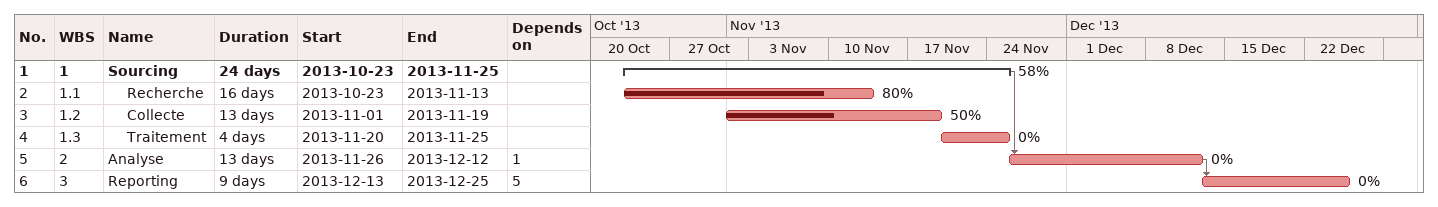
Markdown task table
| ID | WBS | Task | Duration | Start | Finish | Predecessors | % complete |
|---|---|---|---|---|---|---|---|
| 1 | 1 | **Sourcing** | 24d | 2013-10-23 | 2013-11-25 |  | 58 |
| 2 | 1.1 | Recherche | 16d | 2013-10-23 | 2013-11-13 |  | 80 |
| 3 | 1.2 | Collecte | 13d | 2013-11-01 | 2013-11-19 |  | 50 |
| 4 | 1.3 | Traitement | 4d | 2013-11-20 | 2013-11-25 |  | 0 |
| 5 | 2 | Analyse | 13d | 2013-11-26 | 2013-12-12 | 1 | 0 |
| 6 | 3 | Reporting | 9d | 2013-12-13 | 2013-12-25 | 5 | 0 |
